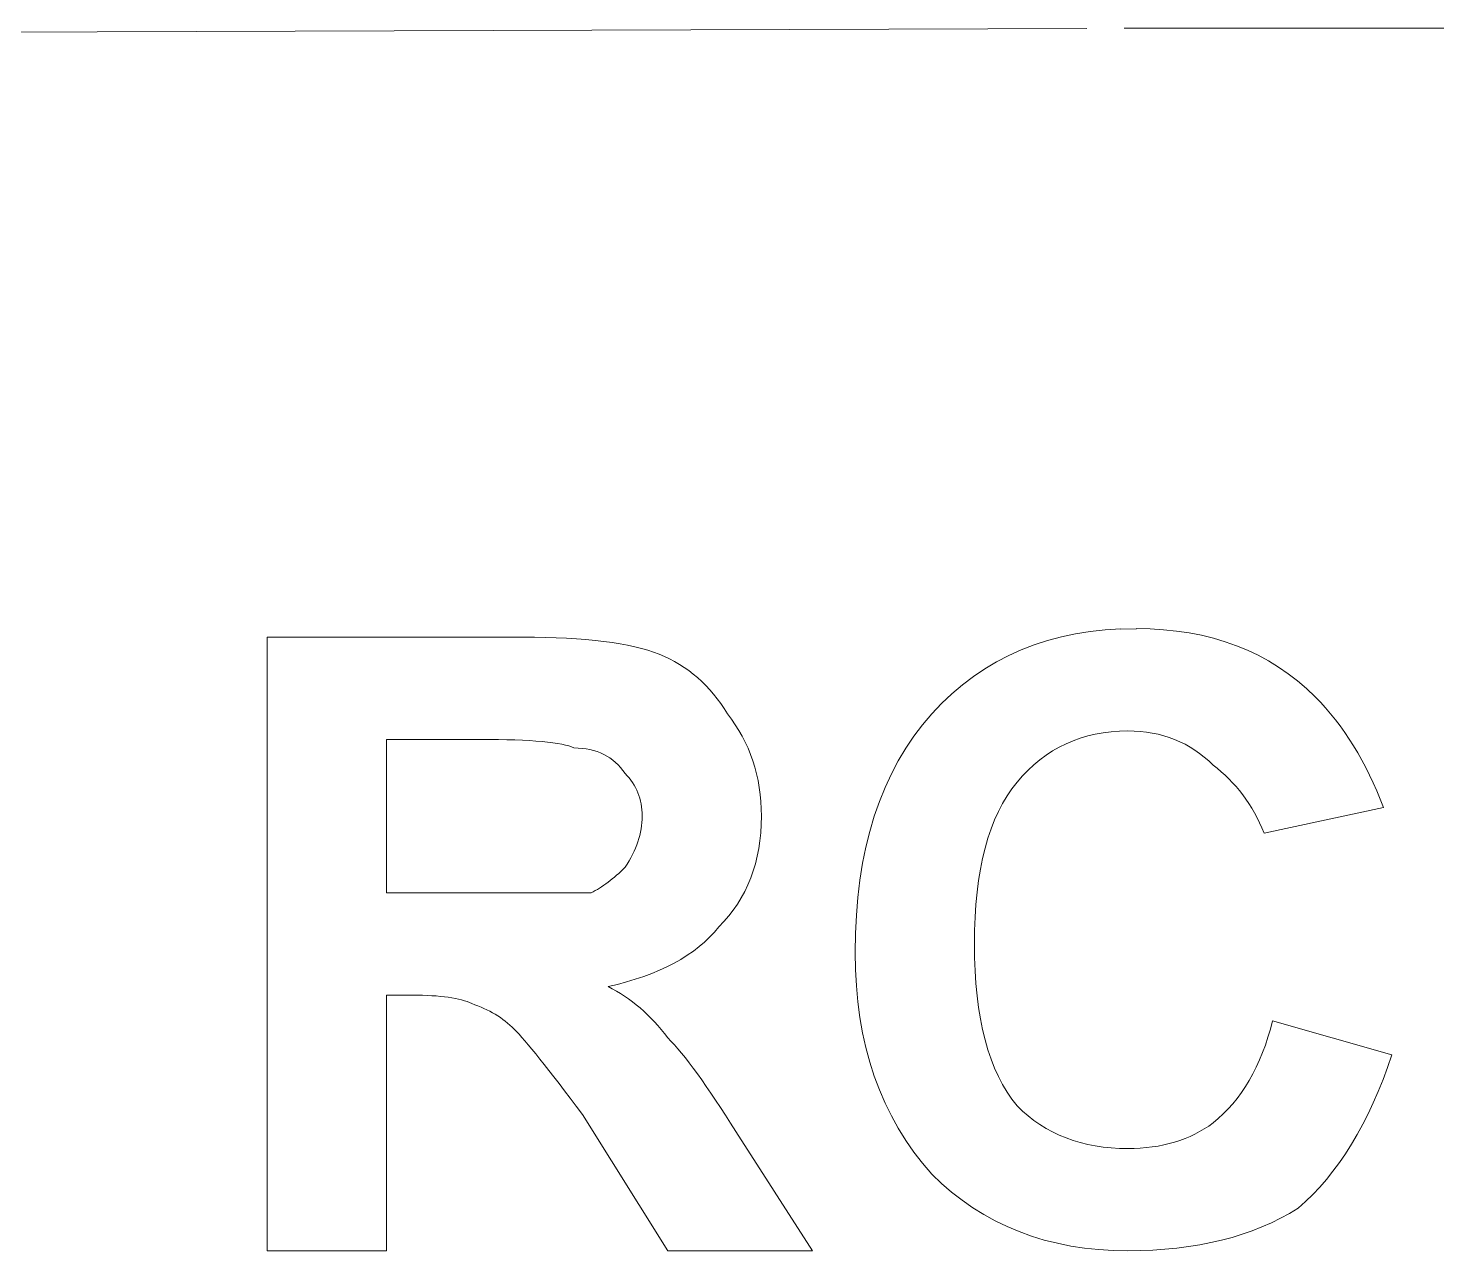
# Model space of a CAD drawing. Extents: x -194 to 239, y -574 to -265.
# Drawn here: x -84.626 to -82.084, y -299.879 to -297.673 of the extents above; entities that cross this region are included whole.
import ezdxf

# ---------------------------------------------------------------- set-up
doc = ezdxf.new("R2010")
doc.units = 0
doc.header["$LTSCALE"] = 0.5
doc.layers.get('0').update_dxf_attribs({"linetype": 'CONTINUOUS'})
doc.layers.add('UMRISSE', color=7, linetype='CONTINUOUS')
doc.layers.add('VISIBLE', color=7, linetype='CONTINUOUS', lineweight=0)

msp = doc.modelspace()

# ---------------------------------------------------------------- linework, layer by layer
at = {"lineweight": 5}
msp.add_line((-95.45957, -297.71371), (-82.71618, -297.67397), dxfattribs=at)
at = {"layer": 'UMRISSE', "lineweight": 5}
msp.add_line((-63.37232, -297.67312), (-82.64868, -297.67312), dxfattribs=at)
at = {"layer": 'VISIBLE', "color": 7, "lineweight": 5}
for p, q in [((-82.76177, -298.77127), (-82.73619, -298.76586)), ((-82.73619, -298.76586), (-82.70989, -298.76166)), ((-82.70989, -298.76166), (-82.68287, -298.75866)), ((-82.68287, -298.75866), (-82.65512, -298.75686)), ((-82.65489, -298.75712), (-82.62642, -298.75652)), ((-82.62666, -298.75625), (-82.60197, -298.75674)), ((-82.60197, -298.75674), (-82.57789, -298.75818)), ((-82.57789, -298.75818), (-82.55441, -298.76058)), ((-82.55441, -298.76058), (-82.53153, -298.76394)), ((-82.53153, -298.76394), (-82.50925, -298.76827)), ((-84.19474, -298.77163), (-83.73354, -298.77163)), ((-84.19474, -299.87851), (-84.19474, -298.77163)), ((-83.73354, -298.77163), (-83.71276, -298.77175)), ((-83.71276, -298.77175), (-83.6927, -298.77211)), ((-83.6927, -298.77211), (-83.67336, -298.77271)), ((-83.67336, -298.77271), (-83.65475, -298.77355)), ((-83.65475, -298.77355), (-83.63685, -298.77463)), ((-83.63685, -298.77463), (-83.61968, -298.77595)), ((-83.61968, -298.77595), (-83.60322, -298.77751)), ((-83.60322, -298.77751), (-83.58749, -298.77931)), ((-83.58749, -298.77931), (-83.57248, -298.78136)), ((-83.57248, -298.78136), (-83.55818, -298.78364)), ((-83.55818, -298.78364), (-83.54461, -298.78616)), ((-83.54461, -298.78616), (-83.53176, -298.78892)), ((-83.53176, -298.78892), (-83.51963, -298.79193)), ((-83.51963, -298.79193), (-83.50822, -298.79517)), ((-82.8342, -298.79469), (-82.81078, -298.78568)), ((-82.81078, -298.78568), (-82.78664, -298.77787)), ((-82.78664, -298.77787), (-82.76177, -298.77127)), ((-82.50925, -298.76827), (-82.48758, -298.77355)), ((-82.48758, -298.77355), (-82.4665, -298.7798)), ((-82.4665, -298.7798), (-82.44602, -298.787)), ((-82.44602, -298.787), (-82.42614, -298.79517)), ((-83.50822, -298.79517), (-83.49753, -298.79865)), ((-83.49753, -298.79865), (-83.48756, -298.80237)), ((-83.48756, -298.80237), (-83.47808, -298.8064)), ((-83.47808, -298.8064), (-83.46883, -298.81078)), ((-83.46883, -298.81078), (-83.45982, -298.81553)), ((-83.45982, -298.81553), (-83.45105, -298.82063)), ((-82.90013, -298.82892), (-82.87888, -298.81631)), ((-82.87888, -298.81631), (-82.8569, -298.8049)), ((-82.8569, -298.8049), (-82.8342, -298.79469)), ((-82.42614, -298.79517), (-82.40687, -298.8043)), ((-82.40687, -298.8043), (-82.38819, -298.81439)), ((-82.38819, -298.81439), (-82.37011, -298.82543)), ((-83.45105, -298.82063), (-83.44252, -298.8261)), ((-83.44252, -298.8261), (-83.43424, -298.83192)), ((-83.43424, -298.83192), (-83.42619, -298.83811)), ((-83.42619, -298.83811), (-83.41838, -298.84465)), ((-82.94049, -298.85774), (-82.92067, -298.84273)), ((-82.92067, -298.84273), (-82.90013, -298.82892)), ((-82.37011, -298.82543), (-82.35264, -298.83745)), ((-82.35264, -298.83745), (-82.33576, -298.85042)), ((-83.41838, -298.84465), (-83.41082, -298.85156)), ((-83.41082, -298.85156), (-83.40349, -298.85882)), ((-83.40349, -298.85882), (-83.3964, -298.86645)), ((-83.3964, -298.86645), (-83.38956, -298.87444)), ((-82.95959, -298.87396), (-82.94049, -298.85774)), ((-82.33576, -298.85042), (-82.31949, -298.86435)), ((-82.31949, -298.86435), (-82.30382, -298.87924)), ((-83.38956, -298.87444), (-83.38295, -298.88278)), ((-83.38295, -298.88278), (-83.37659, -298.89149)), ((-83.37659, -298.89149), (-83.37046, -298.90056)), ((-82.99562, -298.90999), (-82.97796, -298.89137)), ((-82.97796, -298.89137), (-82.95959, -298.87396)), ((-82.30382, -298.87924), (-82.29433, -298.88903)), ((-82.29433, -298.88903), (-82.28508, -298.89918)), ((-83.37046, -298.90056), (-83.36458, -298.90999)), ((-83.36458, -298.90999), (-83.35713, -298.91972)), ((-83.01237, -298.92969), (-82.99562, -298.90999)), ((-82.28508, -298.89918), (-82.27607, -298.90969)), ((-82.27607, -298.90969), (-82.2673, -298.92056)), ((-83.35713, -298.91972), (-83.35016, -298.92969)), ((-83.35016, -298.92969), (-83.34368, -298.93989)), ((-83.34368, -298.93989), (-83.33767, -298.95034)), ((-83.02804, -298.95034), (-83.01237, -298.92969)), ((-82.68653, -298.94398), (-82.70064, -298.9465)), ((-82.67206, -298.94218), (-82.68653, -298.94398)), ((-82.65722, -298.94109), (-82.67206, -298.94218)), ((-82.64203, -298.94073), (-82.65722, -298.94109)), ((-82.63062, -298.94097), (-82.64203, -298.94073)), ((-82.61945, -298.9417), (-82.63062, -298.94097)), ((-82.60852, -298.9429), (-82.61945, -298.9417)), ((-82.59783, -298.94458), (-82.60852, -298.9429)), ((-82.58738, -298.94674), (-82.59783, -298.94458)), ((-82.2673, -298.92056), (-82.25878, -298.93179)), ((-82.25878, -298.93179), (-82.25049, -298.94338)), ((-82.25049, -298.94338), (-82.24244, -298.95533)), ((-83.8104, -298.95611), (-83.97951, -298.95611)), ((-83.97951, -298.95611), (-83.97951, -299.23283)), ((-83.79353, -298.95617), (-83.8104, -298.95611)), ((-83.77749, -298.95635), (-83.79353, -298.95617)), ((-83.7623, -298.95665), (-83.77749, -298.95635)), ((-83.74795, -298.95707), (-83.7623, -298.95665)), ((-83.73444, -298.95761), (-83.74795, -298.95707)), ((-83.72177, -298.95827), (-83.73444, -298.95761)), ((-83.70994, -298.95905), (-83.72177, -298.95827)), ((-83.69895, -298.95995), (-83.70994, -298.95905)), ((-83.6888, -298.96097), (-83.69895, -298.95995)), ((-83.67949, -298.96211), (-83.6888, -298.96097)), ((-83.67102, -298.96337), (-83.67949, -298.96211)), ((-83.6634, -298.96476), (-83.67102, -298.96337)), ((-83.65661, -298.96626), (-83.6634, -298.96476)), ((-83.65066, -298.96788), (-83.65661, -298.96626)), ((-83.64556, -298.96962), (-83.65066, -298.96788)), ((-83.6413, -298.97148), (-83.64556, -298.96962)), ((-83.33767, -298.95034), (-83.33215, -298.96103)), ((-83.33215, -298.96103), (-83.3271, -298.97196)), ((-83.04264, -298.97196), (-83.02804, -298.95034)), ((-82.7658, -298.96992), (-82.77775, -298.97677)), ((-82.75349, -298.96379), (-82.7658, -298.96992)), ((-82.74082, -298.95839), (-82.75349, -298.96379)), ((-82.72778, -298.95371), (-82.74082, -298.95839)), ((-82.71439, -298.94974), (-82.72778, -298.95371)), ((-82.70064, -298.9465), (-82.71439, -298.94974)), ((-82.57717, -298.94938), (-82.58738, -298.94674)), ((-82.5672, -298.9525), (-82.57717, -298.94938)), ((-82.55748, -298.95611), (-82.5672, -298.9525)), ((-82.54799, -298.96019), (-82.55748, -298.95611)), ((-82.53874, -298.96476), (-82.54799, -298.96019)), ((-82.52973, -298.9698), (-82.53874, -298.96476)), ((-82.52096, -298.97532), (-82.52973, -298.9698)), ((-82.24244, -298.95533), (-82.23464, -298.96764)), ((-82.23464, -298.96764), (-82.22707, -298.98031)), ((-83.63373, -298.97166), (-83.6413, -298.97148)), ((-83.6264, -298.9722), (-83.63373, -298.97166)), ((-83.61932, -298.9731), (-83.6264, -298.9722)), ((-83.61247, -298.97436), (-83.61932, -298.9731)), ((-83.60587, -298.97599), (-83.61247, -298.97436)), ((-83.5995, -298.97797), (-83.60587, -298.97599)), ((-83.59338, -298.98031), (-83.5995, -298.97797)), ((-83.58749, -298.98301), (-83.59338, -298.98031)), ((-83.58185, -298.98607), (-83.58749, -298.98301)), ((-83.57644, -298.9895), (-83.58185, -298.98607)), ((-83.57128, -298.99328), (-83.57644, -298.9895)), ((-83.56635, -298.99742), (-83.57128, -298.99328)), ((-83.3271, -298.97196), (-83.32254, -298.98313)), ((-83.32254, -298.98313), (-83.31846, -298.99454)), ((-83.31846, -298.99454), (-83.31485, -299.00619)), ((-83.06858, -299.01808), (-83.05615, -298.99454)), ((-83.05615, -298.99454), (-83.04264, -298.97196)), ((-82.80057, -298.99262), (-82.81144, -299.00163)), ((-82.78934, -298.98433), (-82.80057, -298.99262)), ((-82.77775, -298.97677), (-82.78934, -298.98433)), ((-82.51244, -298.98133), (-82.52096, -298.97532)), ((-82.50415, -298.98782), (-82.51244, -298.98133)), ((-82.4961, -298.99478), (-82.50415, -298.98782)), ((-82.4883, -299.00223), (-82.4961, -298.99478)), ((-82.22707, -298.98031), (-82.21974, -298.99334)), ((-82.21974, -298.99334), (-82.21266, -299.00673)), ((-83.56167, -299.00193), (-83.56635, -298.99742)), ((-83.55722, -299.00679), (-83.56167, -299.00193)), ((-83.55302, -299.01202), (-83.55722, -299.00679)), ((-83.54906, -299.0176), (-83.55302, -299.01202)), ((-83.54533, -299.0215), (-83.54906, -299.0176)), ((-83.31485, -299.00619), (-83.31173, -299.01808)), ((-83.31173, -299.01808), (-83.30909, -299.03021)), ((-83.07993, -299.04258), (-83.06858, -299.01808)), ((-82.82195, -299.01136), (-82.83209, -299.02181)), ((-82.81144, -299.00163), (-82.82195, -299.01136)), ((-82.48073, -299.00811), (-82.4883, -299.00223)), ((-82.4734, -299.01424), (-82.48073, -299.00811)), ((-82.46632, -299.0206), (-82.4734, -299.01424)), ((-82.45947, -299.02721), (-82.46632, -299.0206)), ((-82.21266, -299.00673), (-82.20581, -299.02048)), ((-82.20581, -299.02048), (-82.19921, -299.0346)), ((-83.54185, -299.02553), (-83.54533, -299.0215)), ((-83.53861, -299.02967), (-83.54185, -299.02553)), ((-83.5356, -299.03394), (-83.53861, -299.02967)), ((-83.53284, -299.03832), (-83.5356, -299.03394)), ((-83.53032, -299.04282), (-83.53284, -299.03832)), ((-83.52804, -299.04745), (-83.53032, -299.04282)), ((-83.30909, -299.03021), (-83.30693, -299.04258)), ((-83.30693, -299.04258), (-83.30525, -299.05519)), ((-83.0902, -299.06805), (-83.07993, -299.04258)), ((-82.85119, -299.04493), (-82.8599, -299.05772)), ((-82.84188, -299.03297), (-82.85119, -299.04493)), ((-82.83209, -299.02181), (-82.84188, -299.03297)), ((-82.45287, -299.03406), (-82.45947, -299.02721)), ((-82.4465, -299.04114), (-82.45287, -299.03406)), ((-82.44037, -299.04847), (-82.4465, -299.04114)), ((-82.19921, -299.0346), (-82.19284, -299.04907)), ((-83.526, -299.05219), (-83.52804, -299.04745)), ((-83.5242, -299.05706), (-83.526, -299.05219)), ((-83.52263, -299.06204), (-83.5242, -299.05706)), ((-83.52131, -299.06714), (-83.52263, -299.06204)), ((-83.52023, -299.07237), (-83.52131, -299.06714)), ((-83.30525, -299.05519), (-83.30404, -299.06805)), ((-83.30404, -299.06805), (-83.30332, -299.08114)), ((-83.09939, -299.09447), (-83.0902, -299.06805)), ((-82.86801, -299.07135), (-82.87551, -299.08582)), ((-82.8599, -299.05772), (-82.86801, -299.07135)), ((-82.43449, -299.05603), (-82.44037, -299.04847)), ((-82.42884, -299.06384), (-82.43449, -299.05603)), ((-82.42344, -299.07189), (-82.42884, -299.06384)), ((-82.41828, -299.08018), (-82.42344, -299.07189)), ((-82.19284, -299.04907), (-82.18671, -299.0639)), ((-82.18671, -299.0639), (-82.18083, -299.07909)), ((-83.51939, -299.07771), (-83.52023, -299.07237)), ((-83.51879, -299.08318), (-83.51939, -299.07771)), ((-83.51843, -299.08876), (-83.51879, -299.08318)), ((-83.51831, -299.09447), (-83.51843, -299.08876)), ((-83.51843, -299.10023), (-83.51831, -299.09447)), ((-83.30308, -299.09447), (-83.30338, -299.10966)), ((-83.30332, -299.08114), (-83.30308, -299.09447)), ((-83.10749, -299.12185), (-83.09939, -299.09447)), ((-82.87551, -299.08582), (-82.88242, -299.10113)), ((-82.41335, -299.0887), (-82.41828, -299.08018)), ((-82.40867, -299.09747), (-82.41335, -299.0887)), ((-82.18083, -299.07909), (-82.39606, -299.12521)), ((-83.52131, -299.12329), (-83.52023, -299.11753)), ((-83.52023, -299.11753), (-83.51939, -299.11176)), ((-83.51939, -299.11176), (-83.51879, -299.106)), ((-83.51879, -299.106), (-83.51843, -299.10023)), ((-83.30338, -299.10966), (-83.30428, -299.12449)), ((-83.11452, -299.1502), (-83.10749, -299.12185)), ((-82.88872, -299.11729), (-82.89443, -299.13428)), ((-82.88242, -299.10113), (-82.88872, -299.11729)), ((-82.40422, -299.10648), (-82.40867, -299.09747)), ((-82.40002, -299.11573), (-82.40422, -299.10648)), ((-82.39606, -299.12521), (-82.40002, -299.11573)), ((-83.53032, -299.15212), (-83.52804, -299.14635)), ((-83.52804, -299.14635), (-83.526, -299.14059)), ((-83.526, -299.14059), (-83.5242, -299.13482)), ((-83.5242, -299.13482), (-83.52263, -299.12906)), ((-83.52263, -299.12906), (-83.52131, -299.12329)), ((-83.30579, -299.13897), (-83.30789, -299.15308)), ((-83.30428, -299.12449), (-83.30579, -299.13897)), ((-82.89443, -299.13428), (-82.89953, -299.15212)), ((-83.54185, -299.17518), (-83.53861, -299.16941)), ((-83.53861, -299.16941), (-83.5356, -299.16365)), ((-83.5356, -299.16365), (-83.53284, -299.15788)), ((-83.53284, -299.15788), (-83.53032, -299.15212)), ((-83.31059, -299.16683), (-83.31389, -299.18022)), ((-83.30789, -299.15308), (-83.31059, -299.16683)), ((-83.12046, -299.1795), (-83.11452, -299.1502)), ((-82.90404, -299.17079), (-82.90794, -299.19031)), ((-82.89953, -299.15212), (-82.90404, -299.17079)), ((-83.56443, -299.20112), (-83.56059, -299.1977)), ((-83.56059, -299.1977), (-83.55674, -299.19415)), ((-83.55674, -299.19415), (-83.5529, -299.19049)), ((-83.5529, -299.19049), (-83.54906, -299.18671)), ((-83.54906, -299.18671), (-83.54533, -299.18094)), ((-83.54533, -299.18094), (-83.54185, -299.17518)), ((-83.3178, -299.19325), (-83.3223, -299.20592)), ((-83.31389, -299.18022), (-83.3178, -299.19325)), ((-83.12533, -299.20977), (-83.12046, -299.1795)), ((-82.90794, -299.19031), (-82.91124, -299.21067)), ((-83.59902, -299.22652), (-83.59518, -299.22418)), ((-83.59518, -299.22418), (-83.59133, -299.22172)), ((-83.59133, -299.22172), (-83.58749, -299.21914)), ((-83.58749, -299.21914), (-83.58365, -299.21643)), ((-83.58365, -299.21643), (-83.5798, -299.21361)), ((-83.5798, -299.21361), (-83.57596, -299.21067)), ((-83.57596, -299.21067), (-83.57212, -299.20761)), ((-83.57212, -299.20761), (-83.56827, -299.20442)), ((-83.56827, -299.20442), (-83.56443, -299.20112)), ((-83.3274, -299.21824), (-83.33311, -299.23019)), ((-83.3223, -299.20592), (-83.3274, -299.21824)), ((-83.12911, -299.241), (-83.12533, -299.20977)), ((-82.91124, -299.21067), (-82.91395, -299.23187)), ((-83.97951, -299.23283), (-83.61055, -299.23283)), ((-83.61055, -299.23283), (-83.60671, -299.23085)), ((-83.60671, -299.23085), (-83.60286, -299.22874)), ((-83.60286, -299.22874), (-83.59902, -299.22652)), ((-83.33941, -299.24178), (-83.34632, -299.25301)), ((-83.33311, -299.23019), (-83.33941, -299.24178)), ((-83.13181, -299.27318), (-83.12911, -299.241)), ((-82.91395, -299.23187), (-82.91605, -299.25391)), ((-83.36193, -299.27438), (-83.37064, -299.28453)), ((-83.35383, -299.26388), (-83.36193, -299.27438)), ((-83.34632, -299.25301), (-83.35383, -299.26388)), ((-83.13344, -299.30633), (-83.13181, -299.27318)), ((-82.91605, -299.25391), (-82.91755, -299.27679)), ((-83.37995, -299.29432), (-83.38794, -299.30375)), ((-83.37064, -299.28453), (-83.37995, -299.29432)), ((-82.91845, -299.30051), (-82.91875, -299.32507)), ((-82.91755, -299.27679), (-82.91845, -299.30051)), ((-83.40571, -299.32153), (-83.4155, -299.32987)), ((-83.39652, -299.31282), (-83.40571, -299.32153)), ((-83.38794, -299.30375), (-83.39652, -299.31282)), ((-83.13398, -299.34044), (-83.13344, -299.30633)), ((-82.91875, -299.32507), (-82.91845, -299.34963)), ((-83.43688, -299.34549), (-83.44847, -299.35275)), ((-83.42589, -299.33786), (-83.43688, -299.34549)), ((-83.4155, -299.32987), (-83.42589, -299.33786)), ((-83.13344, -299.37083), (-83.13398, -299.34044)), ((-82.91845, -299.34963), (-82.91755, -299.37335)), ((-83.48684, -299.37239), (-83.50083, -299.37821)), ((-83.47345, -299.3662), (-83.48684, -299.37239)), ((-83.46066, -299.35966), (-83.47345, -299.3662)), ((-83.44847, -299.35275), (-83.46066, -299.35966)), ((-83.13181, -299.40049), (-83.13344, -299.37083)), ((-82.91755, -299.37335), (-82.91605, -299.39623)), ((-83.56281, -299.39791), (-83.5798, -299.40193)), ((-83.5798, -299.40193), (-83.57218, -299.4059)), ((-83.54641, -299.39353), (-83.56281, -299.39791)), ((-83.53062, -299.38878), (-83.54641, -299.39353)), ((-83.51543, -299.38368), (-83.53062, -299.38878)), ((-83.50083, -299.37821), (-83.51543, -299.38368)), ((-83.12911, -299.42944), (-83.13181, -299.40049)), ((-82.91605, -299.39623), (-82.91395, -299.41827)), ((-83.93339, -299.41731), (-83.97951, -299.41731)), ((-83.97951, -299.41731), (-83.97951, -299.87851)), ((-83.92396, -299.41737), (-83.93339, -299.41731)), ((-83.91489, -299.41755), (-83.92396, -299.41737)), ((-83.90619, -299.41785), (-83.91489, -299.41755)), ((-83.89784, -299.41827), (-83.90619, -299.41785)), ((-83.88985, -299.41881), (-83.89784, -299.41827)), ((-83.88223, -299.41947), (-83.88985, -299.41881)), ((-83.87496, -299.42025), (-83.88223, -299.41947)), ((-83.86805, -299.42115), (-83.87496, -299.42025)), ((-83.86151, -299.42217), (-83.86805, -299.42115)), ((-83.85532, -299.42331), (-83.86151, -299.42217)), ((-83.8495, -299.42457), (-83.85532, -299.42331)), ((-83.84403, -299.42596), (-83.8495, -299.42457)), ((-83.83893, -299.42746), (-83.84403, -299.42596)), ((-83.83418, -299.42908), (-83.83893, -299.42746)), ((-83.57218, -299.4059), (-83.56467, -299.4101)), ((-83.56467, -299.4101), (-83.55728, -299.41455)), ((-83.55728, -299.41455), (-83.55002, -299.41923)), ((-83.55002, -299.41923), (-83.54287, -299.42415)), ((-83.54287, -299.42415), (-83.53585, -299.42932)), ((-82.91395, -299.41827), (-82.91124, -299.43947)), ((-83.8298, -299.43082), (-83.83418, -299.42908)), ((-83.82578, -299.43268), (-83.8298, -299.43082)), ((-83.82007, -299.43466), (-83.82578, -299.43268)), ((-83.81449, -299.43677), (-83.82007, -299.43466)), ((-83.80902, -299.43899), (-83.81449, -299.43677)), ((-83.80368, -299.44133), (-83.80902, -299.43899)), ((-83.79845, -299.44379), (-83.80368, -299.44133)), ((-83.79335, -299.44637), (-83.79845, -299.44379)), ((-83.78836, -299.44908), (-83.79335, -299.44637)), ((-83.7835, -299.4519), (-83.78836, -299.44908)), ((-83.77876, -299.45484), (-83.7835, -299.4519)), ((-83.53585, -299.42932), (-83.52894, -299.43472)), ((-83.52894, -299.43472), (-83.52215, -299.44037)), ((-83.52215, -299.44037), (-83.51549, -299.44625)), ((-83.51549, -299.44625), (-83.50894, -299.45238)), ((-83.50894, -299.45238), (-83.50252, -299.45874)), ((-83.12533, -299.45766), (-83.12911, -299.42944)), ((-82.91124, -299.43947), (-82.90794, -299.45983)), ((-83.77413, -299.4579), (-83.77876, -299.45484)), ((-83.76963, -299.46109), (-83.77413, -299.4579)), ((-83.76524, -299.46439), (-83.76963, -299.46109)), ((-83.76098, -299.46781), (-83.76524, -299.46439)), ((-83.75684, -299.47136), (-83.76098, -299.46781)), ((-83.75281, -299.47502), (-83.75684, -299.47136)), ((-83.74891, -299.4788), (-83.75281, -299.47502)), ((-83.50252, -299.45874), (-83.49621, -299.46535)), ((-83.49621, -299.46535), (-83.49003, -299.4722)), ((-83.49003, -299.4722), (-83.48396, -299.47928)), ((-83.12046, -299.48517), (-83.12533, -299.45766)), ((-82.90794, -299.45983), (-82.90404, -299.47934)), ((-82.38471, -299.47856), (-82.38068, -299.46343)), ((-82.38068, -299.46343), (-82.16546, -299.52492)), ((-83.74483, -299.48301), (-83.74891, -299.4788)), ((-83.74026, -299.48793), (-83.74483, -299.48301)), ((-83.73522, -299.49357), (-83.74026, -299.48793)), ((-83.72969, -299.49994), (-83.73522, -299.49357)), ((-83.72369, -299.50703), (-83.72969, -299.49994)), ((-83.48396, -299.47928), (-83.47802, -299.48661)), ((-83.47802, -299.48661), (-83.47219, -299.49417)), ((-83.47219, -299.49417), (-83.4663, -299.50024)), ((-83.4663, -299.50024), (-83.46018, -299.50691)), ((-83.11452, -299.51195), (-83.12046, -299.48517)), ((-82.90404, -299.47934), (-82.89953, -299.49802)), ((-82.89953, -299.49802), (-82.89443, -299.51585)), ((-82.39383, -299.50739), (-82.38909, -299.49321)), ((-82.38909, -299.49321), (-82.38471, -299.47856)), ((-83.7172, -299.51483), (-83.72369, -299.50703)), ((-83.71024, -299.52336), (-83.7172, -299.51483)), ((-83.70279, -299.53261), (-83.71024, -299.52336)), ((-83.46018, -299.50691), (-83.45381, -299.51417)), ((-83.45381, -299.51417), (-83.44721, -299.52204)), ((-83.44721, -299.52204), (-83.44036, -299.53051)), ((-83.10749, -299.53801), (-83.11452, -299.51195)), ((-82.89443, -299.51585), (-82.88872, -299.53285)), ((-82.4044, -299.53429), (-82.39894, -299.52108)), ((-82.39894, -299.52108), (-82.39383, -299.50739)), ((-82.16546, -299.52492), (-82.17332, -299.54762)), ((-83.69486, -299.54258), (-83.70279, -299.53261)), ((-83.68646, -299.55327), (-83.69486, -299.54258)), ((-83.67757, -299.56468), (-83.68646, -299.55327)), ((-83.44036, -299.53051), (-83.43328, -299.53957)), ((-83.43328, -299.53957), (-83.42595, -299.54924)), ((-83.42595, -299.54924), (-83.41838, -299.55951)), ((-83.09939, -299.56335), (-83.10749, -299.53801)), ((-82.88872, -299.53285), (-82.88242, -299.549)), ((-82.88242, -299.549), (-82.87551, -299.56432)), ((-82.41641, -299.55927), (-82.41023, -299.54702)), ((-82.41023, -299.54702), (-82.4044, -299.53429)), ((-82.17332, -299.54762), (-82.18155, -299.5696)), ((-83.6682, -299.57681), (-83.67757, -299.56468)), ((-83.65835, -299.58966), (-83.6682, -299.57681)), ((-83.41838, -299.55951), (-83.41058, -299.57038)), ((-83.41058, -299.57038), (-83.40253, -299.58185)), ((-83.0902, -299.58798), (-83.09939, -299.56335)), ((-82.87551, -299.56432), (-82.86801, -299.57879)), ((-82.86801, -299.57879), (-82.8599, -299.59242)), ((-82.42987, -299.58233), (-82.42296, -299.57104)), ((-82.42296, -299.57104), (-82.41641, -299.55927)), ((-82.18155, -299.5696), (-82.19014, -299.59086)), ((-83.64802, -299.60323), (-83.65835, -299.58966)), ((-83.63721, -299.61752), (-83.64802, -299.60323)), ((-83.40253, -299.58185), (-83.39424, -299.59392)), ((-83.39424, -299.59392), (-83.38571, -299.60659)), ((-83.07993, -299.61188), (-83.0902, -299.58798)), ((-82.8599, -299.59242), (-82.85119, -299.60521)), ((-82.85119, -299.60521), (-82.84188, -299.61716)), ((-82.45275, -299.61332), (-82.44476, -299.60347)), ((-82.44476, -299.60347), (-82.43713, -299.59314)), ((-82.43713, -299.59314), (-82.42987, -299.58233)), ((-82.19014, -299.59086), (-82.19909, -299.6114)), ((-83.62592, -299.63253), (-83.63721, -299.61752)), ((-83.38571, -299.60659), (-83.37695, -299.61986)), ((-83.37695, -299.61986), (-83.36794, -299.63374)), ((-83.06858, -299.63506), (-83.07993, -299.61188)), ((-82.84188, -299.61716), (-82.83209, -299.62647)), ((-82.83209, -299.62647), (-82.82195, -299.63518)), ((-82.4698, -299.63157), (-82.46109, -299.62269)), ((-82.46109, -299.62269), (-82.45275, -299.61332)), ((-82.19909, -299.6114), (-82.20839, -299.63121)), ((-83.47219, -299.87851), (-83.62592, -299.63253)), ((-83.36794, -299.63374), (-83.35869, -299.64821)), ((-83.35869, -299.64821), (-83.3492, -299.66328)), ((-83.05615, -299.65752), (-83.06858, -299.63506)), ((-82.82195, -299.63518), (-82.81144, -299.64328)), ((-82.81144, -299.64328), (-82.80057, -299.65079)), ((-82.80057, -299.65079), (-82.78934, -299.6577)), ((-82.50415, -299.65872), (-82.4961, -299.65349)), ((-82.4961, -299.65349), (-82.4883, -299.64791)), ((-82.4883, -299.64791), (-82.47887, -299.63998)), ((-82.47887, -299.63998), (-82.4698, -299.63157)), ((-82.21806, -299.65031), (-82.22809, -299.66869)), ((-82.20839, -299.63121), (-82.21806, -299.65031)), ((-83.3492, -299.66328), (-83.21084, -299.87851)), ((-83.04264, -299.67926), (-83.05615, -299.65752)), ((-83.02804, -299.70027), (-83.04264, -299.67926)), ((-82.78934, -299.6577), (-82.77775, -299.664)), ((-82.77775, -299.664), (-82.7658, -299.66971)), ((-82.7658, -299.66971), (-82.75349, -299.67481)), ((-82.75349, -299.67481), (-82.74082, -299.67932)), ((-82.74082, -299.67932), (-82.72778, -299.68322)), ((-82.55748, -299.6825), (-82.54799, -299.67944)), ((-82.54799, -299.67944), (-82.53874, -299.67601)), ((-82.53874, -299.67601), (-82.52973, -299.67223)), ((-82.52973, -299.67223), (-82.52096, -299.66809)), ((-82.52096, -299.66809), (-82.51244, -299.66358)), ((-82.51244, -299.66358), (-82.50415, -299.65872)), ((-82.22809, -299.66869), (-82.23848, -299.68634)), ((-83.01237, -299.72057), (-83.02804, -299.70027)), ((-82.72778, -299.68322), (-82.71439, -299.68652)), ((-82.71439, -299.68652), (-82.70064, -299.68922)), ((-82.70064, -299.68922), (-82.68653, -299.69133)), ((-82.68653, -299.69133), (-82.67206, -299.69283)), ((-82.67206, -299.69283), (-82.65722, -299.69373)), ((-82.65722, -299.69373), (-82.64203, -299.69403)), ((-82.64203, -299.69403), (-82.63062, -299.69385)), ((-82.63062, -299.69385), (-82.61945, -299.69331)), ((-82.61945, -299.69331), (-82.60852, -299.69241)), ((-82.60852, -299.69241), (-82.59783, -299.69115)), ((-82.59783, -299.69115), (-82.58738, -299.68952)), ((-82.58738, -299.68952), (-82.57717, -299.68754)), ((-82.57717, -299.68754), (-82.5672, -299.6852)), ((-82.5672, -299.6852), (-82.55748, -299.6825)), ((-82.24923, -299.70328), (-82.26034, -299.71949)), ((-82.23848, -299.68634), (-82.24923, -299.70328)), ((-82.99562, -299.74015), (-83.01237, -299.72057)), ((-82.26034, -299.71949), (-82.27181, -299.73498)), ((-82.97802, -299.7569), (-82.99562, -299.74015)), ((-82.95983, -299.77258), (-82.97802, -299.7569)), ((-82.28364, -299.74976), (-82.29583, -299.76381)), ((-82.27181, -299.73498), (-82.28364, -299.74976)), ((-82.94103, -299.78717), (-82.95983, -299.77258)), ((-82.30838, -299.77714), (-82.32129, -299.78975)), ((-82.29583, -299.76381), (-82.30838, -299.77714)), ((-82.92163, -299.80068), (-82.94103, -299.78717)), ((-82.90163, -299.81311), (-82.92163, -299.80068)), ((-82.33456, -299.80164), (-82.35018, -299.81095)), ((-82.32129, -299.78975), (-82.33456, -299.80164)), ((-82.88104, -299.82446), (-82.90163, -299.81311)), ((-82.85984, -299.83473), (-82.88104, -299.82446)), ((-82.38284, -299.82776), (-82.3999, -299.83527)), ((-82.36627, -299.81966), (-82.38284, -299.82776)), ((-82.35018, -299.81095), (-82.36627, -299.81966)), ((-82.83804, -299.84392), (-82.85984, -299.83473)), ((-82.81564, -299.85203), (-82.83804, -299.84392)), ((-82.79264, -299.85905), (-82.81564, -299.85203)), ((-82.76904, -299.865), (-82.79264, -299.85905)), ((-82.47292, -299.85929), (-82.49238, -299.8638)), ((-82.45395, -299.85419), (-82.47292, -299.85929)), ((-82.43545, -299.84848), (-82.45395, -299.85419)), ((-82.41743, -299.84218), (-82.43545, -299.84848)), ((-82.3999, -299.83527), (-82.41743, -299.84218)), ((-83.97951, -299.87851), (-84.19474, -299.87851)), ((-83.21084, -299.87851), (-83.47219, -299.87851)), ((-82.74484, -299.86986), (-82.76904, -299.865)), ((-82.72004, -299.87364), (-82.74484, -299.86986)), ((-82.69464, -299.87635), (-82.72004, -299.87364)), ((-82.66863, -299.87797), (-82.69464, -299.87635)), ((-82.64203, -299.87851), (-82.66863, -299.87797)), ((-82.61921, -299.87821), (-82.64203, -299.87851)), ((-82.59687, -299.87731), (-82.61921, -299.87821)), ((-82.57501, -299.87581), (-82.59687, -299.87731)), ((-82.55363, -299.8737), (-82.57501, -299.87581)), ((-82.53273, -299.871), (-82.55363, -299.8737)), ((-82.51232, -299.8677), (-82.53273, -299.871)), ((-82.49238, -299.8638), (-82.51232, -299.8677))]:
    msp.add_line(p, q, dxfattribs=at)

doc.saveas('drawing.dxf')
